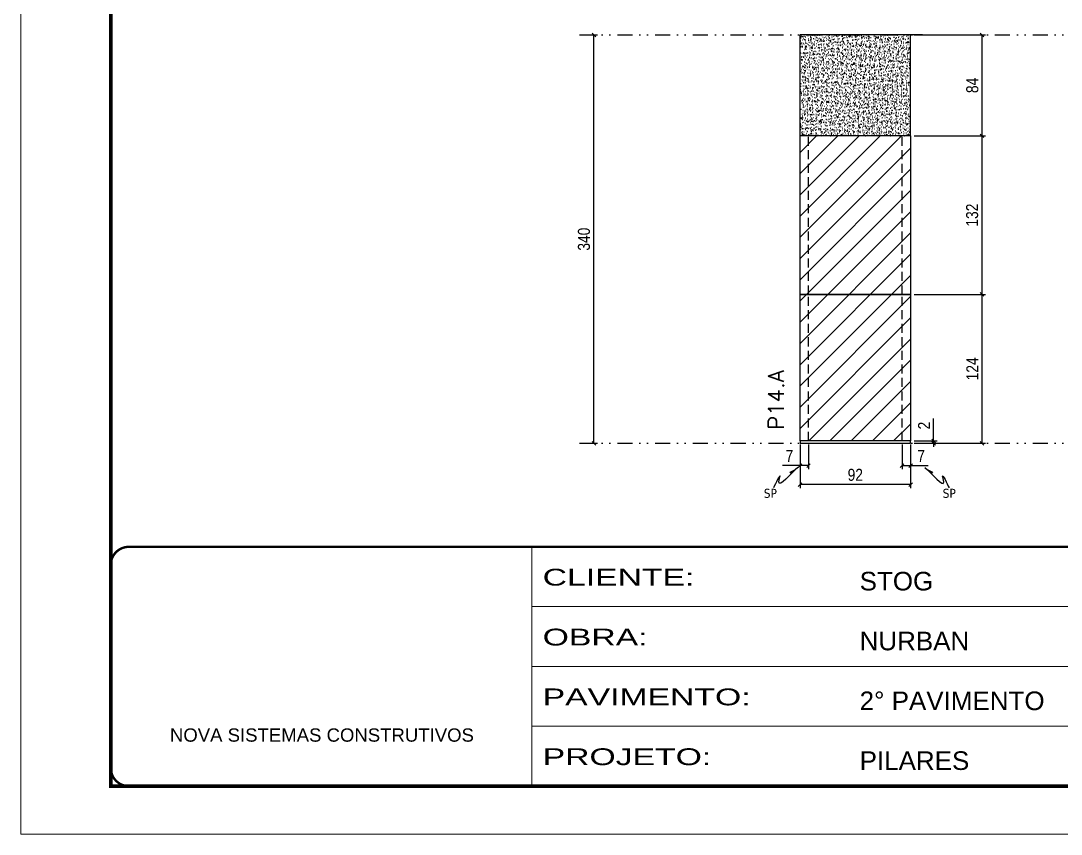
# Model space of a CAD drawing. Extents: x 2201 to 8455, y 252 to 7045.
# Drawn here: x 3800 to 4666, y 1400 to 2078 of the extents above; entities that cross this region are included whole.
import ezdxf

# ---------------------------------------------------------------- set-up
doc = ezdxf.new("R2010")
doc.units = 0
for name, pattern in [('CONTINUO', [0]), ('DASHED', [0.75, 0.5, -0.25]), ('DIVIDE2', [0.625, 0.25, -0.125, 0, -0.125, 0, -0.125]), ('HIDDEN', [0.375, 0.25, -0.125])]:
    doc.linetypes.add(name, pattern=pattern)
for name, color, linetype in [('COTA', 241, 'Continuous'), ('Nível', 160, 'Continuous'), ('Painéis', 200, 'Continuous'), ('Sarrafo de Pressão', 42, 'HIDDEN'), ('texto', 7, 'Continuous')]:
    doc.layers.add(name, color=color, linetype=linetype)
for name, color, linetype, lineweight in [('Folhas', 255, 'Continuous', 9), ('Hachura', 251, 'Continuous', 9), ('SARRAFO DE PRESSAO', 251, 'DASHED', 9), ('Texto Seção', 7, 'Continuous', 15)]:
    doc.layers.add(name, color=color, linetype=linetype, lineweight=lineweight)
doc.styles.add('ARIAL', font='arial.ttf')
doc.styles.add('COTA TECNICA', font='techl___.ttf', dxfattribs={"height": 10})
doc.styles.add('COTA TECNICA-50', font='techl___.ttf', dxfattribs={"height": 10})
doc.styles.add('REGUA-120', font='ROMANS.shx', dxfattribs={"height": 15})
doc.styles.get("Standard").update_dxf_attribs({"font": 'arial.ttf'})
doc.styles.add('Tecnologia', font='')
doc.styles.get('Tecnologia').set_extended_font_data('Forgotten Futurist')
doc.dimstyles.new('COTA PAINEL-50', dxfattribs={"dimtxt": 10, "dimasz": 3, "dimexe": 3, "dimexo": 3, "dimgap": 3, "dimtad": 1, "dimdec": 1, "dimzin": 12, "dimdsep": 46, "dimtxsty": 'COTA TECNICA-50', "dimblk1": 'OBLIQUE', "dimblk2": 'OBLIQUE', "dimsah": 1, "dimcen": 0.9, "dimclrd": 4, "dimclre": 4, "dimclrt": 240, "dimadec": 1, "dimazin": 3, "dimtfac": 1, "dimtdec": 1, "dimtmove": 0, "dimatfit": 3, "dimfxl": 1, "dimtolj": 1, "dimtzin": 12, "dimarcsym": 0})
doc.dimstyles.new('PAINEL', dxfattribs={"dimtxt": 10, "dimasz": 3, "dimexe": 3, "dimexo": 3, "dimgap": 3, "dimtad": 1, "dimdec": 1, "dimzin": 12, "dimdsep": 46, "dimtxsty": 'COTA TECNICA', "dimblk1": 'OBLIQUE', "dimblk2": 'OBLIQUE', "dimsah": 1, "dimcen": 0.9, "dimclrd": 4, "dimclre": 4, "dimclrt": 240, "dimadec": 1, "dimazin": 3, "dimtfac": 1, "dimtdec": 1, "dimtmove": 0, "dimatfit": 3, "dimfxl": 1, "dimtolj": 1, "dimtzin": 12, "dimarcsym": 0})
doc.dimstyles.get("Standard").update_dxf_attribs({"dimtxt": 0.18, "dimasz": 0.18, "dimexe": 0.18, "dimexo": 0.0625, "dimgap": 0.09, "dimtad": 0, "dimtih": 1, "dimtoh": 1, "dimdec": 4, "dimzin": 0, "dimdsep": 46, "dimtxsty": 'Standard', "dimcen": 0.09, "dimadec": 0, "dimazin": 0, "dimtfac": 1, "dimtdec": 4, "dimtofl": 0, "dimtmove": 0, "dimatfit": 3, "dimfxl": 1, "dimtolj": 1, "dimtzin": 0, "dimarcsym": 0})

# ---------------------------------------------------------------- blocks, each defined once
blk = doc.blocks.new('9999999999')
at = {"color": 30, "linetype": 'CONTINUO'}
for p, q in [((98564.56, 34230.21), (98564.56, 34429.45)), ((98564.56, 34379.64), (99583.98, 34379.64)), ((98564.56, 34329.83), (99487.98, 34329.83)), ((98564.56, 34280.02), (99487.98, 34280.02))]:
    blk.add_line(p, q, dxfattribs=at)
at = {"color": 30, "linetype": 'CONTINUO', "const_width": 2}
blk.add_lwpolyline([(99583.98, 34230.21), (99583.98, 34414.45, 0.414214), (99568.98, 34429.45), (98228.98, 34429.45, 0.414214), (98213.98, 34414.45), (98213.98, 34245.21, 0.414214), (98228.98, 34230.21), (99583.98, 34230.21)], format="xyb", dxfattribs=at)
at = {"layer": 'Folhas'}
blk.add_lwpolyline([(98138.98, 34190.21), (99623.98, 34190.21), (99623.98, 35240.21), (98138.98, 35240.21)], close=True, dxfattribs=at)
at = {"layer": 'Folhas', "color": 30, "const_width": 3}
blk.add_lwpolyline([(98213.98, 34230.21), (99583.98, 34230.21), (99583.98, 35200.21), (98213.98, 35200.21)], close=True, dxfattribs=at)
at = {"color": 7, "linetype": 'Continuous', "ltscale": 5, "style": 'ARIAL'}
for s, height, p in [('STOG', 15.483, (98837.68, 34393.13)), ('NURBAN', 15.483, (98837.68, 34343.32)), ('2° PAVIMENTO', 15.4829, (98837.68, 34293.51)), ('NOVA SISTEMAS CONSTRUTIVOS', 11.0592, (98263.19, 34267.21)), ('PILARES', 15.483, (98837.68, 34243.7))]:
    blk.add_text(s, height=height, dxfattribs=at).set_placement(p)
at = {"layer": 'Folhas', "color": 7, "style": 'Tecnologia', "width": 1.5}
for s, p in [('CLIENTE:', (98573.65, 34397.17)), ('OBRA:', (98573.65, 34347.31)), ('PAVIMENTO:', (98573.65, 34297.5)), ('PROJETO:', (98573.65, 34247.69))]:
    blk.add_text(s, height=14, dxfattribs=at).set_placement(p)
blk = doc.blocks.new('_Oblique')
at = {"color": 0, "linetype": 'ByBlock', "lineweight": -2}
blk.add_line((-0.5, -0.5), (0.5, 0.5), dxfattribs=at)
blk = doc.blocks.new('*D607')
at = {"layer": 'COTA', "color": 4, "lineweight": -2, "transparency": 16777216}
for p, q in [((4268.34, 2065.78), (4280.2, 2065.78)), ((4277.2, 1725.78), (4277.2, 2065.78)), ((4268.34, 1725.78), (4280.2, 1725.78))]:
    blk.add_line(p, q, dxfattribs=at)
at = {"layer": 'Defpoints', "color": 0, "transparency": 16777216}
for p in [(4265.34, 2065.78), (4277.2, 2065.78), (4265.34, 1725.78)]:
    blk.add_point(p, dxfattribs=at)
at = {"layer": 'COTA', "color": 4, "lineweight": -2, "transparency": 16777216, "xscale": 3, "yscale": 3, "zscale": 3}
for p, rotation in [((4277.2, 2065.78), 90), ((4277.2, 1725.78), 270)]:
    blk.add_blockref('_Oblique', p, dxfattribs=dict(at, rotation=rotation))
at = {"layer": 'COTA', "color": 240, "transparency": 16777216, "insert": (4268.98, 1895.78), "char_height": 10, "attachment_point": 5, "rotation": 90, "style": 'COTA TECNICA-50'}
blk.add_mtext('\\A1;340', dxfattribs=at)
blk = doc.blocks.new('*D94')
at = {"layer": 'COTA', "color": 4, "lineweight": -2, "transparency": 16777216}
for p, q in [((4448.96, 1724.78), (4448.96, 1688.41)), ((4540.96, 1724.78), (4540.96, 1688.41)), ((4540.96, 1691.41), (4448.96, 1691.41))]:
    blk.add_line(p, q, dxfattribs=at)
at = {"layer": 'Defpoints', "color": 0, "transparency": 16777216}
for p in [(4448.96, 1727.78), (4540.96, 1727.78), (4448.96, 1691.41)]:
    blk.add_point(p, dxfattribs=at)
at = {"layer": 'COTA', "color": 4, "lineweight": -2, "transparency": 16777216, "xscale": 3, "yscale": 3, "zscale": 3, "rotation": 180}
blk.add_blockref('_Oblique', (4448.96, 1691.41), dxfattribs=at)
at = {"layer": 'COTA', "color": 4, "lineweight": -2, "transparency": 16777216, "xscale": 3, "yscale": 3, "zscale": 3}
blk.add_blockref('_Oblique', (4540.96, 1691.41), dxfattribs=at)
at = {"layer": 'COTA', "color": 240, "transparency": 16777216, "insert": (4494.96, 1699.5), "char_height": 10, "attachment_point": 5, "style": 'COTA TECNICA'}
blk.add_mtext('\\A1;92', dxfattribs=at)
blk = doc.blocks.new('*D95')
at = {"layer": 'COTA', "color": 4, "lineweight": -2, "transparency": 16777216}
for p, q in [((4533.96, 1724.78), (4533.96, 1704.26)), ((4540.96, 1722.78), (4540.96, 1704.26)), ((4533.96, 1707.26), (4540.96, 1707.26)), ((4540.96, 1707.26), (4555.69, 1707.26))]:
    blk.add_line(p, q, dxfattribs=at)
at = {"layer": 'Defpoints', "color": 0, "transparency": 16777216}
for p in [(4533.96, 1727.78), (4540.96, 1725.78), (4540.96, 1707.26)]:
    blk.add_point(p, dxfattribs=at)
at = {"layer": 'COTA', "color": 4, "lineweight": -2, "transparency": 16777216, "xscale": 3, "yscale": 3, "zscale": 3, "rotation": 180}
blk.add_blockref('_Oblique', (4533.96, 1707.26), dxfattribs=at)
at = {"layer": 'COTA', "color": 4, "lineweight": -2, "transparency": 16777216, "xscale": 3, "yscale": 3, "zscale": 3}
blk.add_blockref('_Oblique', (4540.96, 1707.26), dxfattribs=at)
at = {"layer": 'COTA', "color": 240, "transparency": 16777216, "insert": (4549.83, 1715.34), "char_height": 10, "attachment_point": 5, "style": 'COTA TECNICA-50'}
blk.add_mtext('\\A1;7', dxfattribs=at)
blk = doc.blocks.new('*D96')
at = {"layer": 'COTA', "color": 4, "lineweight": -2, "transparency": 16777216}
for p, q in [((4455.96, 1724.78), (4455.96, 1704.26)), ((4448.96, 1722.78), (4448.96, 1704.26)), ((4448.96, 1707.26), (4434.23, 1707.26)), ((4455.96, 1707.26), (4448.96, 1707.26))]:
    blk.add_line(p, q, dxfattribs=at)
at = {"layer": 'Defpoints', "color": 0, "transparency": 16777216}
for p in [(4448.96, 1725.78), (4455.96, 1727.78), (4448.96, 1707.26)]:
    blk.add_point(p, dxfattribs=at)
at = {"layer": 'COTA', "color": 4, "lineweight": -2, "transparency": 16777216, "xscale": 3, "yscale": 3, "zscale": 3, "rotation": 180}
blk.add_blockref('_Oblique', (4448.96, 1707.26), dxfattribs=at)
at = {"layer": 'COTA', "color": 4, "lineweight": -2, "transparency": 16777216, "xscale": 3, "yscale": 3, "zscale": 3}
blk.add_blockref('_Oblique', (4455.96, 1707.26), dxfattribs=at)
at = {"layer": 'COTA', "color": 240, "transparency": 16777216, "insert": (4440.1, 1715.34), "char_height": 10, "attachment_point": 5, "style": 'COTA TECNICA-50'}
blk.add_mtext('\\A1;7', dxfattribs=at)
blk = doc.blocks.new('*D97')
at = {"layer": 'COTA', "color": 4, "linetype": 'ByBlock', "lineweight": -2, "transparency": 16777216}
for p, q in [((4543.96, 1849.78), (4603.53, 1849.78)), ((4600.53, 1725.78), (4600.53, 1849.78)), ((4543.96, 1725.78), (4603.53, 1725.78))]:
    blk.add_line(p, q, dxfattribs=at)
at = {"layer": 'Defpoints', "color": 0, "linetype": 'ByBlock', "transparency": 16777216}
for p in [(4540.96, 1849.78), (4600.53, 1849.78), (4540.96, 1725.78)]:
    blk.add_point(p, dxfattribs=at)
at = {"layer": 'COTA', "color": 4, "linetype": 'ByBlock', "lineweight": -2, "transparency": 16777216, "xscale": 3, "yscale": 3, "zscale": 3}
for p, rotation in [((4600.53, 1849.78), 90), ((4600.53, 1725.78), 270)]:
    blk.add_blockref('_Oblique', p, dxfattribs=dict(at, rotation=rotation))
at = {"layer": 'COTA', "color": 240, "linetype": 'ByBlock', "transparency": 16777216, "insert": (4592.46, 1787.78), "char_height": 10, "attachment_point": 5, "rotation": 90, "style": 'COTA TECNICA'}
blk.add_mtext('\\A1;124', dxfattribs=at)
blk = doc.blocks.new('*D98')
at = {"layer": 'COTA', "color": 4, "lineweight": -2, "transparency": 16777216}
for p, q in [((4560.22, 1727.78), (4560.22, 1746.58)), ((4543.96, 1727.78), (4563.22, 1727.78)), ((4543.96, 1725.78), (4563.22, 1725.78)), ((4560.22, 1725.78), (4560.22, 1727.78)), ((4560.22, 1725.78), (4560.22, 1722.78))]:
    blk.add_line(p, q, dxfattribs=at)
at = {"layer": 'Defpoints', "color": 0, "transparency": 16777216}
for p in [(4540.96, 1727.78), (4540.96, 1725.78), (4560.22, 1725.78)]:
    blk.add_point(p, dxfattribs=at)
at = {"layer": 'COTA', "color": 4, "lineweight": -2, "transparency": 16777216, "xscale": 3, "yscale": 3, "zscale": 3}
for p, rotation in [((4560.22, 1727.78), 270), ((4560.22, 1725.78), 90)]:
    blk.add_blockref('_Oblique', p, dxfattribs=dict(at, rotation=rotation))
at = {"layer": 'COTA', "color": 240, "transparency": 16777216, "insert": (4552.22, 1740.52), "char_height": 10, "attachment_point": 5, "rotation": 90, "style": 'COTA TECNICA-50'}
blk.add_mtext('\\A1;2', dxfattribs=at)
blk = doc.blocks.new('*D99')
at = {"layer": 'COTA', "color": 4, "linetype": 'ByBlock', "lineweight": -2, "transparency": 16777216}
for p, q in [((4543.96, 1849.78), (4603.53, 1849.78)), ((4600.53, 1725.78), (4600.53, 1849.78)), ((4543.96, 1725.78), (4603.53, 1725.78))]:
    blk.add_line(p, q, dxfattribs=at)
at = {"layer": 'Defpoints', "color": 0, "linetype": 'ByBlock', "transparency": 16777216}
for p in [(4540.96, 1849.78), (4600.53, 1849.78), (4540.96, 1725.78)]:
    blk.add_point(p, dxfattribs=at)
at = {"layer": 'COTA', "color": 4, "linetype": 'ByBlock', "lineweight": -2, "transparency": 16777216, "xscale": 3, "yscale": 3, "zscale": 3}
for p, rotation in [((4600.53, 1849.78), 90), ((4600.53, 1725.78), 270)]:
    blk.add_blockref('_Oblique', p, dxfattribs=dict(at, rotation=rotation))
at = {"layer": 'COTA', "color": 240, "linetype": 'ByBlock', "transparency": 16777216, "insert": (4592.46, 1787.78), "char_height": 10, "attachment_point": 5, "rotation": 90, "style": 'COTA TECNICA'}
blk.add_mtext('\\A1;124', dxfattribs=at)
blk = doc.blocks.new('*D628')
at = {"layer": 'COTA', "color": 4, "lineweight": -2, "transparency": 16777216}
for p, q in [((4543.96, 1981.78), (4603.53, 1981.78)), ((4600.53, 1849.78), (4600.53, 1981.78)), ((4543.96, 1849.78), (4603.53, 1849.78))]:
    blk.add_line(p, q, dxfattribs=at)
at = {"layer": 'Defpoints', "color": 0, "transparency": 16777216}
for p in [(4540.96, 1981.78), (4600.53, 1981.78), (4540.96, 1849.78)]:
    blk.add_point(p, dxfattribs=at)
at = {"layer": 'COTA', "color": 4, "lineweight": -2, "transparency": 16777216, "xscale": 3, "yscale": 3, "zscale": 3}
for p, rotation in [((4600.53, 1981.78), 90), ((4600.53, 1849.78), 270)]:
    blk.add_blockref('_Oblique', p, dxfattribs=dict(at, rotation=rotation))
at = {"layer": 'COTA', "color": 240, "transparency": 16777216, "insert": (4592.31, 1915.78), "char_height": 10, "attachment_point": 5, "rotation": 90, "style": 'COTA TECNICA'}
blk.add_mtext('\\A1;132', dxfattribs=at)
blk = doc.blocks.new('*D136')
at = {"layer": 'COTA', "color": 4, "lineweight": -2, "transparency": 16777216}
for p, q in [((4543.96, 2065.78), (4603.53, 2065.78)), ((4600.53, 1981.78), (4600.53, 2065.78)), ((4543.96, 1981.78), (4603.53, 1981.78))]:
    blk.add_line(p, q, dxfattribs=at)
at = {"layer": 'Defpoints', "color": 0, "transparency": 16777216}
for p in [(4540.96, 2065.78), (4600.53, 2065.78), (4540.96, 1981.78)]:
    blk.add_point(p, dxfattribs=at)
at = {"layer": 'COTA', "color": 4, "lineweight": -2, "transparency": 16777216, "xscale": 3, "yscale": 3, "zscale": 3}
for p, rotation in [((4600.53, 2065.78), 90), ((4600.53, 1981.78), 270)]:
    blk.add_blockref('_Oblique', p, dxfattribs=dict(at, rotation=rotation))
at = {"layer": 'COTA', "color": 240, "transparency": 16777216, "insert": (4592.44, 2023.78), "char_height": 10, "attachment_point": 5, "rotation": 90, "style": 'COTA TECNICA'}
blk.add_mtext('\\A1;84', dxfattribs=at)

msp = doc.modelspace()

# ---------------------------------------------------------------- hatches: boundary and pattern name
at = {"layer": 'COTA', "linetype": 'ByBlock'}
h = msp.add_hatch(dxfattribs=at)
h.set_pattern_fill('AR-CONC', color=256, scale=0.03)
h.set_pattern_definition([(50, (-165969.6493, -106622.4385), (5.46554007, -0.47817257), [0.5715, -6.2865]), (355, (-165969.649, -106622.4385), (-1.05730264, 5.73170536), [0.4572, -5.02921753]), (100.4514447, (-165969.194, -106622.4784), (4.40823741, 5.25353256), [0.48570026, -5.34270734]), (46.1842, (-165969.649, -106620.9145), (8.13237123, -1.26126984), [0.85725, -9.42975]), (96.6355576, (-165968.9716, -106621.02), (7.12212402, 7.42278374), [0.7285507, -8.01406824]), (351.184151, (-165969.649, -106620.9145), (7.12212402, 7.42278374), [0.685799, -7.54379196]), (21, (-165968.8873, -106621.2955), (4.54843174, -3.06795595), [0.5715, -6.2865]), (326, (-165968.887, -106621.2955), (1.85406085, 5.52563898), [0.4572, -5.0292]), (71.451445, (-165968.508, -106621.551), (6.40249258, 2.45768307), [0.48570026, -5.34269813]), (37.5, (-165969.6493, -106622.4385), (0.092658098, 2.536651166), [0, -4.96824, 0, -5.1054, 0, -5.04825]), (7.5, (-165969.6493, -106622.4385), (2.004589875, 3.005417245), [0, -2.91084, 0, -4.85394, 0, -1.92405]), (327.5, (-165971.3485, -106622.4385), (4.067717855, -0.17186232), [0, -1.905, 0, -5.9436, 0, -7.8867]), (317.5, (-165972.1105, -106622.4385), (4.44387544, 0.76279473), [0, -2.4765, 0, -3.94716, 0, -5.6007])])
h.paths.add_polyline_path([(4540.96, 1981.78), (4540.96, 2065.78), (4448.96, 2065.78), (4448.96, 1981.78)])
at = {"layer": 'Hachura', "linetype": 'ByBlock'}
h = msp.add_hatch(dxfattribs=at)
h.set_pattern_fill('ANSI31', color=256, scale=100)
h.set_pattern_definition([(45, (-112701.164, -33387.5), (-8.8388348, 8.8388348), [])])
h.paths.add_polyline_path([(4540.96, 1727.78), (4540.96, 1981.78), (4448.96, 1981.78), (4448.96, 1727.78)])

# ---------------------------------------------------------------- linework, layer by layer
at = {"layer": 'COTA', "linetype": 'ByBlock'}
for p, q in [((4550.96, 2065.78), (4448.96, 2065.78)), ((4448.96, 1981.78), (4448.96, 2065.78)), ((4540.96, 1981.78), (4540.96, 2065.78))]:
    msp.add_line(p, q, dxfattribs=at)
at = {"layer": 'Nível', "color": 4, "linetype": 'DIVIDE2', "ltscale": 50}
for p, q in [((4265.34, 2065.78), (5244.87, 2065.78)), ((4265.34, 1725.78), (5244.87, 1725.78))]:
    msp.add_line(p, q, dxfattribs=at)
at = {"layer": 'Painéis'}
for p, q in [((4448.96, 1849.78), (4448.96, 1981.78)), ((4540.96, 1981.78), (4448.96, 1981.78)), ((4540.96, 1981.78), (4540.96, 1849.78)), ((4448.96, 1849.78), (4540.96, 1849.78)), ((4448.96, 1727.78), (4448.96, 1849.78)), ((4540.96, 1849.78), (4448.96, 1849.78)), ((4540.96, 1849.78), (4540.96, 1727.78)), ((4540.96, 1727.78), (4448.96, 1727.78))]:
    msp.add_line(p, q, dxfattribs=at)
msp.add_lwpolyline([(4448.96, 1725.78), (4540.96, 1725.78), (4540.96, 1727.78), (4448.96, 1727.78)], close=True, dxfattribs=at)
at = {"layer": 'Sarrafo de Pressão', "ltscale": 30}
for p, q in [((4455.96, 1849.78), (4455.96, 1981.78)), ((4533.96, 1849.78), (4533.96, 1981.78)), ((4455.96, 1727.78), (4455.96, 1849.78)), ((4533.96, 1727.78), (4533.96, 1849.78))]:
    msp.add_line(p, q, dxfattribs=at)

# ---------------------------------------------------------------- block references
at = {"layer": 'SARRAFO DE PRESSAO', "color": 6, "linetype": 'ByBlock'}
msp.add_blockref('9999999999', (-94339.11, -32789.84), dxfattribs=at)

# ---------------------------------------------------------------- texts
at = {"layer": 'texto', "color": 0, "char_height": 7.5, "attachment_point": 5}
for insert in [(4424.19, 1684.1), (4573.21, 1684.1)]:
    msp.add_mtext('{\\fTahoma|b0|i0|c0|p34;\\C4;SP}', dxfattribs=dict(at, insert=insert))
at = {"layer": 'Texto Seção', "insert": (4435.49, 1737.03), "char_height": 13, "width": 285.3299, "attachment_point": 7, "rotation": 90, "style": 'REGUA-120'}
msp.add_mtext('P14.A', dxfattribs=at)

# ---------------------------------------------------------------- dimensions: what is measured, and where the dimension line sits
at = {"layer": 'COTA'}
for base, p1, p2, angle, dimstyle, picture, middle in [((4277.2, 2065.78), (4265.34, 1725.78), (4265.34, 2065.78), 90, 'COTA PAINEL-50', '*D607', (4268.98, 1895.78)), ((4600.53, 2065.78), (4540.96, 1981.78), (4540.96, 2065.78), 90, 'PAINEL', '*D136', (4592.44, 2023.78)), ((4600.53, 1981.78), (4540.96, 1849.78), (4540.96, 1981.78), 90, 'PAINEL', '*D628', (4592.31, 1915.78)), ((4448.96, 1707.26), (4455.96, 1727.78), (4448.96, 1725.78), 180, 'COTA PAINEL-50', '*D96', (4440.1, 1715.34))]:
    dim = msp.add_linear_dim(base=base, p1=p1, p2=p2, angle=angle, dimstyle=dimstyle, dxfattribs=at)
    dim.commit()
    dim.dimension.update_dxf_attribs({"geometry": picture, "text_midpoint": middle})
at = {"layer": 'COTA', "linetype": 'ByBlock'}
for picture in ['*D97', '*D99']:
    dim = msp.add_aligned_dim(p1=(4540.96, 1725.78), p2=(4540.96, 1849.78), distance=-59.57, dimstyle='PAINEL', dxfattribs=at)
    dim.commit()
    dim.dimension.update_dxf_attribs({"geometry": picture, "text_midpoint": (4592.46, 1787.78)})
at = {"layer": 'COTA'}
dim = msp.add_linear_dim(base=(4560.22, 1725.78), p1=(4540.96, 1727.78), p2=(4540.96, 1725.78), angle=90, dimstyle='COTA PAINEL-50', dxfattribs=at)
dim.commit()
dim.dimension.update_dxf_attribs({"geometry": '*D98', "text_midpoint": (4560.22, 1740.52), "dimtype": 160})
dim = msp.add_linear_dim(base=(4448.96, 1691.41), p1=(4540.96, 1727.78), p2=(4448.96, 1727.78), angle=180, dimstyle='PAINEL', override={"dimarcsym": 2}, dxfattribs=at)
dim.commit()
dim.dimension.update_dxf_attribs({"geometry": '*D94', "text_midpoint": (4494.96, 1699.5)})
dim = msp.add_linear_dim(base=(4540.96, 1707.26), p1=(4533.96, 1727.78), p2=(4540.96, 1725.78), dimstyle='COTA PAINEL-50', dxfattribs=at)
dim.commit()
dim.dimension.update_dxf_attribs({"geometry": '*D95', "text_midpoint": (4549.83, 1715.34)})

# ---------------------------------------------------------------- leaders
at = {"layer": 'COTA', "path_type": 1}
for points in [[(4447.13, 1705.59), (4431.35, 1693.76), (4432.27, 1698.57), (4426.72, 1688.79)], [(4552.79, 1705.59), (4568.58, 1693.76), (4567.65, 1698.57), (4573.21, 1688.79)]]:
    msp.add_leader(points, dimstyle='Standard', override={"dimasz": 8}, dxfattribs=at)

doc.saveas('drawing.dxf')
